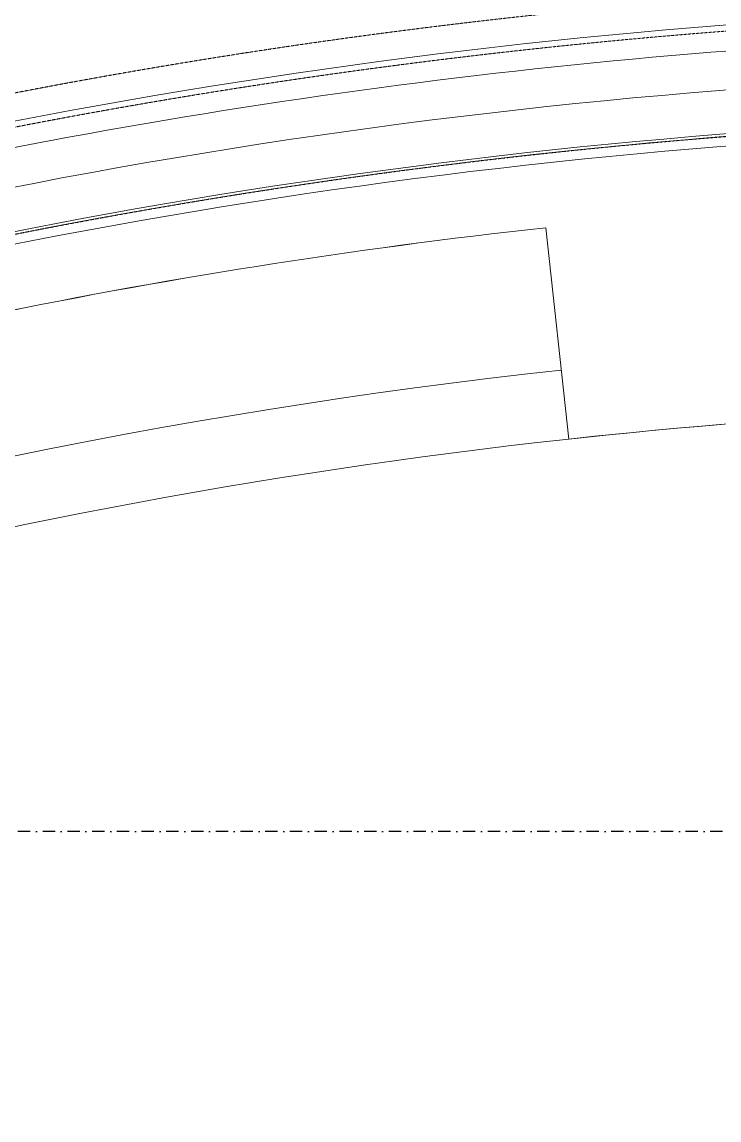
# Model space of a CAD drawing. Extents: x -1133 to 23780, y -1311 to 8245.
# Drawn here: x 15394 to 16112, y 1124 to 2257 of the extents above; entities that cross this region are included whole.
import ezdxf

# ---------------------------------------------------------------- set-up
doc = ezdxf.new("R2010")
doc.units = 0
doc.header["$MEASUREMENT"] = 0
for name, pattern in [('DASHDOT', [25.4, 12.7, -6.35, 0, -6.35]), ('DOT2', [0.125, 0, -0.125]), ('HIDDEN', [0.375, 0.25, -0.125])]:
    doc.linetypes.add(name, pattern=pattern)
doc.layers.get('0').update_dxf_attribs({"color": 9, "lineweight": 9})
for name, color, linetype, lineweight in [('06B', 9, 'Continuous', 9), ('06C', 9, 'Continuous', 9), ('06D', 9, 'Continuous', 9), ('20', 9, 'DOT2', 9), ('35', 9, 'Continuous', 9), ('40', 9, 'Continuous', 9), ('40B', 9, 'Continuous', 9), ('E-KABLO', 7, 'Continuous', 30)]:
    doc.layers.add(name, color=color, linetype=linetype, lineweight=lineweight)

# ---------------------------------------------------------------- blocks, each defined once
blk = doc.blocks.new('p-2. kat planı')
at = {"layer": '20', "linetype": 'HIDDEN'}
blk.add_lwpolyline([(16671.5, 2158, 0.152192), (13054.4, 1065.3, 0.152192)], format="xyb", dxfattribs=at)
at = {"layer": '40'}
blk.add_lwpolyline([(13054.4, 704.1, -0.030791), (13682.8, 1104.5), (13576.5, 1296.5, -0.024013), (14116.8, 1562.7), (14175.2, 1427), (14212.1, 1442.8), (14154.1, 1578.7, -0.023167), (14698.6, 1781.8), (14742.7, 1640.8), (14781.9, 1653.3), (14736.7, 1793.9, -0.023228), (15300.1, 1942.4), (15330.5, 1797.9), (15369.8, 1806.2), (15339.2, 1950.7, -0.024001), (15933.8, 2044.8), (15957.6, 1826.7, -0.029535), (16671.4, 1862.4), (16671.4, 2206.1), (16650.5, 2206.1, 0.149972), (13055.9, 1124), (13054.4, 1124)], format="xyb", close=True, dxfattribs=at)
at = {"layer": '40B'}
blk.add_lwpolyline([(13052.5, 1837.5), (13052.5, 1065.5), (13054.4, 1065.5, -0.152186), (16671.4, 2158.2), (16671.4, 2226.1), (16672.5, 2226.1), (16672.5, 2372.5), (15945, 2372.5), (15945, 2365), (14187.5, 2363), (14187.5, 2825), (13845, 2825), (13845, 1845), (13845, 1837.5)], format="xyb", close=True, dxfattribs=at)
blk = doc.blocks.new('p-egikduvar')
at = {"layer": '06D'}
for points in [[(1656.4, 846.1, -0.024001), (2251, 940.3, -102.660387)], [(2251, 940.3), (2274.9, 722.2, -0.029535), (2988.7, 757.9, 61.560749)]]:
    blk.add_lwpolyline(points, format="xyb", dxfattribs=at)

msp = doc.modelspace()

# ---------------------------------------------------------------- linework, layer by layer
at = {"layer": '06B'}
for points in [[(15362, 2122.8, -0.050395), (16650.7, 2246.1)], [(13055.9, 1124, -0.149972), (16650.5, 2206.1)]]:
    msp.add_lwpolyline(points, format="xyb", dxfattribs=at)
at = {"layer": '06C'}
msp.add_lwpolyline([(13124.7, 1100.5), (13117.7, 1111.1, -0.146397), (16605.5, 2161.1), (16605.5, 2148.4, 0.146396), (13124.7, 1100.5, 3.321415)], format="xyb", dxfattribs=at)
at = {"layer": '06D'}
msp.add_lwpolyline([(15949.8, 1897.9, 0.099521), (13648.1, 1167.2, 0.099521)], format="xyb", dxfattribs=at)
at = {"layer": '20', "linetype": 'HIDDEN'}
for points in [[(13074.5, 1250.5, -0.146575), (16650.5, 2301.4, -0.146575)], [(13074.5, 1209.1, -0.147553), (16652.5, 2266.7)]]:
    msp.add_lwpolyline(points, format="xyb", dxfattribs=at)
at = {"layer": '20', "linetype": 'HIDDEN', "lineweight": 0}
msp.add_lwpolyline([(15413.2, 347.7, -0.306499), (16652.5, 1186.1, -0.306499)], format="xyb", dxfattribs=at)
at = {"layer": '35'}
msp.add_lwpolyline([(16650.5, 2363), (16650.5, 2273, 0.147272), (13074.5, 1216.6), (13074.5, 1835), (13854.5, 1835), (13854.5, 2483.5), (13840.4, 2489.8), (13837.5, 2489.8), (13837.5, 2570.2), (13840.5, 2570.2), (13854.5, 2576.5), (13854.5, 2580), (13854.5, 2657), (13835.5, 2657), (13835.5, 2763), (13854.5, 2763), (13854.5, 2803), (14182.5, 2803), (14182.5, 2363)], format="xyb", close=True, dxfattribs=at)
msp.add_lwpolyline([(16670.8, 1862.4, 0.158669), (13096, 734.2, 0.158669)], format="xyb", dxfattribs=at)
at = {"layer": 'E-KABLO', "color": 6, "linetype": 'DASHDOT'}
msp.add_line((16243.6, 1421.8), (15345.9, 1421.8), dxfattribs=at)

# ---------------------------------------------------------------- block references
msp.add_blockref('p-2. kat planı', (0, 0))
at = {"layer": '06D'}
msp.add_blockref('p-egikduvar', (13682.8, 1104.5), dxfattribs=at)

doc.saveas('drawing.dxf')
